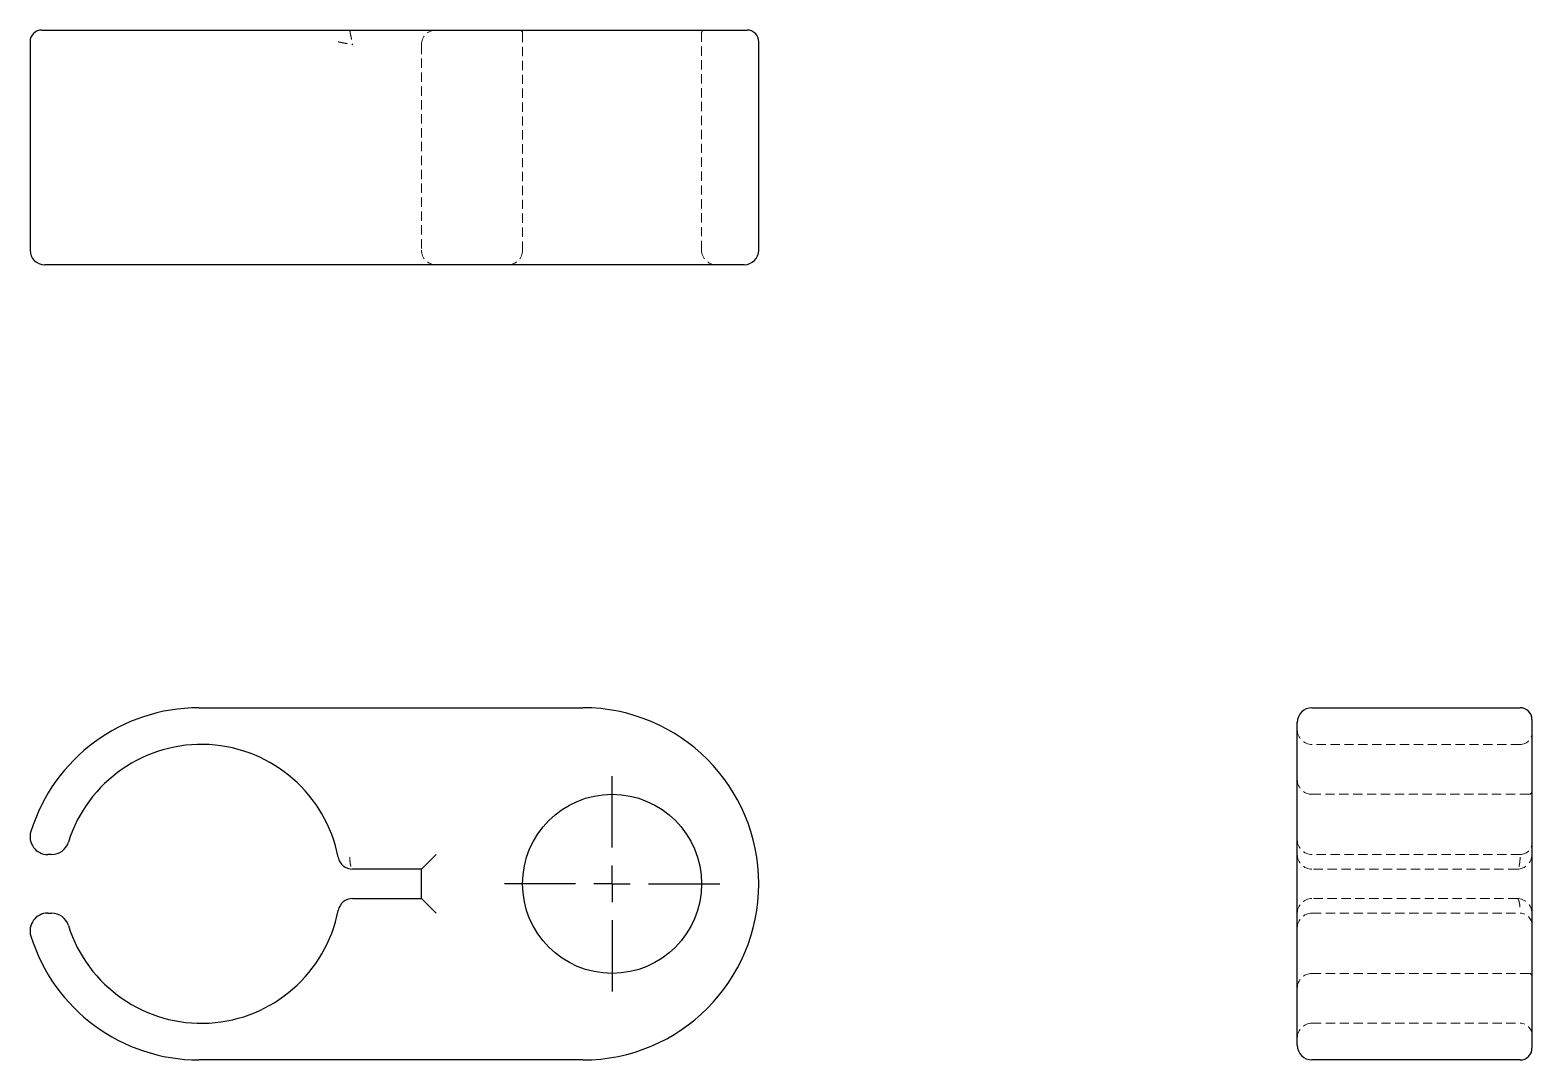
# Model space of a CAD drawing. Header units: millimetres. Extents: x 33 to 239, y 33 to 174.
import ezdxf

# ---------------------------------------------------------------- set-up
doc = ezdxf.new("R2010")
doc.units = ezdxf.units.MM
doc.linetypes.add('HIDDEN', pattern=[1.905, 1.27, -0.635])
doc.layers.add('10', color=7, linetype='Continuous')

# ---------------------------------------------------------------- blocks, each defined once
blk = doc.blocks.new('SW_CENTERMARKSYMBOL_0')
at = {"layer": '10', "color": 0}
for p, q in [((0, 5), (0, 14.78)), ((0, 0), (0, 2.5)), ((-5, 0), (-14.78, 0)), ((0, 0), (-2.5, 0)), ((0, 0), (0, -2.5)), ((0, 0), (2.5, 0)), ((5, 0), (14.78, 0)), ((0, -5), (0, -14.78))]:
    blk.add_line(p, q, dxfattribs=at)

msp = doc.modelspace()

# ---------------------------------------------------------------- linework, layer by layer
at = {"color": 7, "linetype": 'Continuous', "lineweight": 25}
for p, q in [((34.61, 174.1), (34.65, 174.1)), ((34.65, 174.1), (56.18, 174.1)), ((56.18, 174.1), (108.85, 174.1)), ((108.85, 174.1), (131.39, 174.1)), ((33, 172.49), (33, 143.91)), ((133, 143.91), (133, 172.49)), ((35.03, 141.89), (35.01, 141.89)), ((56.18, 141.89), (35.03, 141.89)), ((108.85, 141.89), (56.18, 141.89)), ((130.99, 141.89), (108.85, 141.89)), ((56.18, 81.15), (108.85, 81.15)), ((208.91, 81.15), (237.49, 81.15)), ((206.89, 34.86), (206.89, 79.14)), ((239.1, 79.54), (239.1, 34.46)), ((35.96, 61.03), (35.42, 61.03)), ((86.71, 59.01), (88.72, 61.03)), ((86.71, 59.01), (77.26, 59.01)), ((86.71, 54.99), (86.71, 59.01)), ((77.26, 54.99), (86.71, 54.99)), ((88.72, 52.97), (86.71, 54.99)), ((35.42, 52.97), (35.96, 52.97)), ((108.85, 32.85), (56.18, 32.85)), ((237.49, 32.85), (208.91, 32.85))]:
    msp.add_line(p, q, dxfattribs=at)
at = {"color": 7, "linetype": 'HIDDEN', "lineweight": 18}
for p, q in [((76.86, 174.09), (76.54, 174.07)), ((76.85, 174.1), (76.58, 174.04)), ((100.59, 173.69), (100.59, 143.91)), ((125.15, 143.91), (125.15, 173.69)), ((86.71, 172.08), (86.71, 143.91)), ((237.49, 76.12), (208.91, 76.12)), ((238.69, 69.28), (208.91, 69.28)), ((237.49, 61.03), (208.91, 61.03)), ((237.08, 59.01), (208.91, 59.01)), ((237.08, 54.99), (208.91, 54.99)), ((208.91, 52.97), (237.49, 52.97)), ((208.91, 44.72), (238.69, 44.72)), ((208.91, 37.88), (237.49, 37.88))]:
    msp.add_line(p, q, dxfattribs=at)
at = {"color": 7, "linetype": 'Continuous', "lineweight": 25}
msp.add_circle((112.87, 57), 12.28, dxfattribs=at)
for centre, radius, start, end in [((34.61, 172.49), 1.61, 90, 180), ((131.39, 172.49), 1.61, 0, 90), ((35.01, 143.91), 2.01, 180, 270), ((130.99, 143.91), 2.01, 270, 0), ((56.18, 57), 24.15, 90, 162.7647), ((108.85, 57), 24.15, 270, 90), ((208.91, 79.14), 2.01, 90, 180), ((237.49, 79.54), 1.61, 0, 90), ((56.51, 57), 19.12, 10.9806, 162.5985), ((35.42, 63.44), 2.42, 162.7647, 270), ((35.96, 63.44), 2.42, 270, 342.5985), ((77.26, 61.03), 2.01, 190.9806, 270), ((77.26, 52.97), 2.01, 90, 169.0194), ((35.42, 50.56), 2.42, 90, 197.2353), ((35.96, 50.56), 2.42, 17.4015, 90), ((56.51, 57), 19.12, 197.4015, 349.0194), ((56.18, 57), 24.15, 197.2353, 270), ((208.91, 34.86), 2.01, 180, 270), ((237.49, 34.46), 1.61, 270, 0)]:
    msp.add_arc(centre, radius, start, end, dxfattribs=at)
at = {"color": 7, "linetype": 'HIDDEN', "lineweight": 18}
for centre, radius, start, end in [((88.72, 172.08), 2.01, 90, 180), ((100.19, 173.69), 0.403, 0, 90), ((125.55, 173.69), 0.403, 90, 180), ((88.72, 143.91), 2.01, 180, 270), ((98.58, 143.91), 2.01, 270, 0), ((127.16, 143.91), 2.01, 180, 270), ((208.91, 78.13), 2.01, 180, 270), ((237.49, 77.73), 1.61, 270, 0), ((208.91, 71.29), 2.01, 180, 270), ((238.69, 69.68), 0.403, 270, 0), ((208.91, 63.04), 2.01, 180, 270), ((237.49, 62.64), 1.61, 270, 0), ((208.91, 61.03), 2.01, 180, 270), ((237.08, 61.03), 2.01, 270, 0), ((208.91, 52.97), 2.01, 90, 180), ((237.08, 52.97), 2.01, 0, 90), ((208.91, 50.96), 2.01, 90, 180), ((237.49, 51.36), 1.61, 0, 90), ((208.91, 42.71), 2.01, 90, 180), ((238.69, 44.32), 0.403, 0, 90), ((208.91, 35.87), 2.01, 90, 180), ((237.49, 36.27), 1.61, 0, 90)]:
    msp.add_arc(centre, radius, start, end, dxfattribs=at)
for points, knots in [([(76.87, 174.06), (76.88, 174.02), (76.89, 173.93), (76.94, 173.7), (76.97, 173.54), (77.04, 173.19), (77.08, 172.98), (77.17, 172.55), (77.22, 172.32), (77.26, 172.08)], [0, 0, 0, 0, 0.25, 0.25, 0.5, 0.5, 0.75, 0.75, 1, 1, 1, 1]), ([(75.29, 172.48), (75.3, 172.48), (75.32, 172.47), (75.36, 172.46), (75.42, 172.45), (75.48, 172.44), (75.56, 172.42), (75.65, 172.41), (75.75, 172.39), (75.86, 172.36), (75.98, 172.34), (76.12, 172.31), (76.29, 172.28), (76.48, 172.24), (76.71, 172.19), (76.98, 172.14), (77.16, 172.1), (77.26, 172.08)], [0, 0, 0, 0, 0.051632, 0.104146, 0.157553, 0.211863, 0.267085, 0.323228, 0.380301, 0.438312, 0.497268, 0.558294, 0.628422, 0.707656, 0.795998, 0.893446, 1, 1, 1, 1]), ([(76.87, 60.64), (76.88, 60.42), (76.89, 60.2), (76.94, 59.8), (76.97, 59.62), (77.04, 59.33), (77.08, 59.21), (77.17, 59.05), (77.22, 59.01), (77.26, 59.01)], [0, 0, 0, 0, 0.25, 0.25, 0.5, 0.5, 0.75, 0.75, 1, 1, 1, 1]), ([(237.48, 60.64), (237.48, 60.59), (237.47, 60.5), (237.46, 60.36), (237.45, 60.22), (237.44, 60.08), (237.42, 59.95), (237.41, 59.82), (237.39, 59.7), (237.36, 59.58), (237.34, 59.47), (237.31, 59.36), (237.28, 59.26), (237.24, 59.16), (237.19, 59.08), (237.14, 59.02), (237.1, 59.02), (237.08, 59.01)], [0, 0, 0, 0, 0.051632, 0.104146, 0.157553, 0.211863, 0.267085, 0.323228, 0.380301, 0.438312, 0.497268, 0.558294, 0.628422, 0.707656, 0.795998, 0.893446, 1, 1, 1, 1]), ([(237.08, 54.99), (237.09, 54.99), (237.11, 54.98), (237.14, 54.97), (237.16, 54.95), (237.19, 54.92), (237.21, 54.89), (237.23, 54.85), (237.25, 54.81), (237.27, 54.76), (237.29, 54.72), (237.3, 54.67), (237.32, 54.62), (237.33, 54.58), (237.35, 54.48), (237.38, 54.33), (237.42, 54.11), (237.45, 53.87), (237.47, 53.62), (237.48, 53.44), (237.48, 53.36)], [0, 0, 0, 0, 0.050335, 0.098728, 0.14518, 0.189691, 0.232261, 0.272891, 0.31158, 0.348329, 0.383138, 0.416008, 0.446939, 0.475932, 0.502988, 0.60835, 0.710683, 0.810033, 0.906453, 1, 1, 1, 1])]:
    msp.add_open_spline(points, degree=3, knots=knots, dxfattribs=at)

# ---------------------------------------------------------------- block references
at = {"layer": '10'}
msp.add_blockref('SW_CENTERMARKSYMBOL_0', (112.87, 57), dxfattribs=at)

doc.saveas('drawing.dxf')
